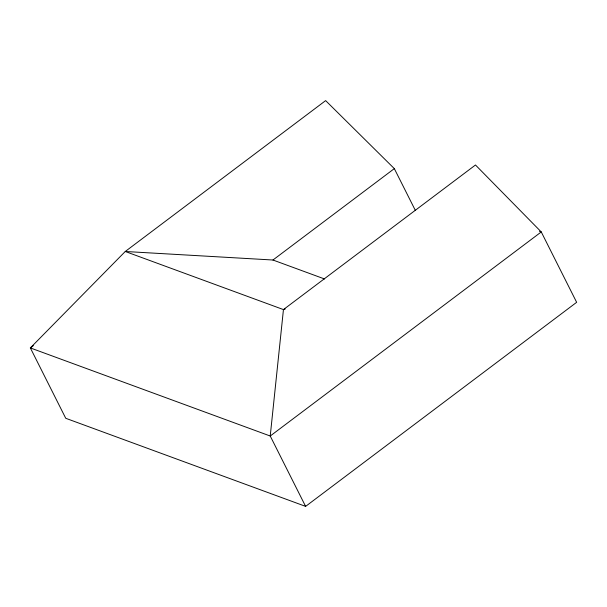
<?xml version="1.0" encoding="UTF-8"?>
<svg xmlns="http://www.w3.org/2000/svg" width="607" height="607" viewBox="0 0 607 607"><rect width="100%" height="100%" fill="white"/><g stroke="black" fill="none" stroke-linecap="round" stroke-linejoin="round"><path stroke-width="0.91" d="M33.377 345.633L30.35 347.917L65.738 418.284L305.617 506.382L576.65 302.309L541.262 231.942L475.478 164.998L283.446 309.585L270.229 436.016L305.617 506.382M285.237 309.009L283.446 309.585L125.262 251.488L272.953 260.016L394.322 168.625L325.633 100.618L125.262 251.488L30.35 347.917L270.229 436.016L541.262 231.942L539.486 231.29M272.953 260.016L324.548 278.962M394.322 168.625L415.393 210.515"/></g></svg>
